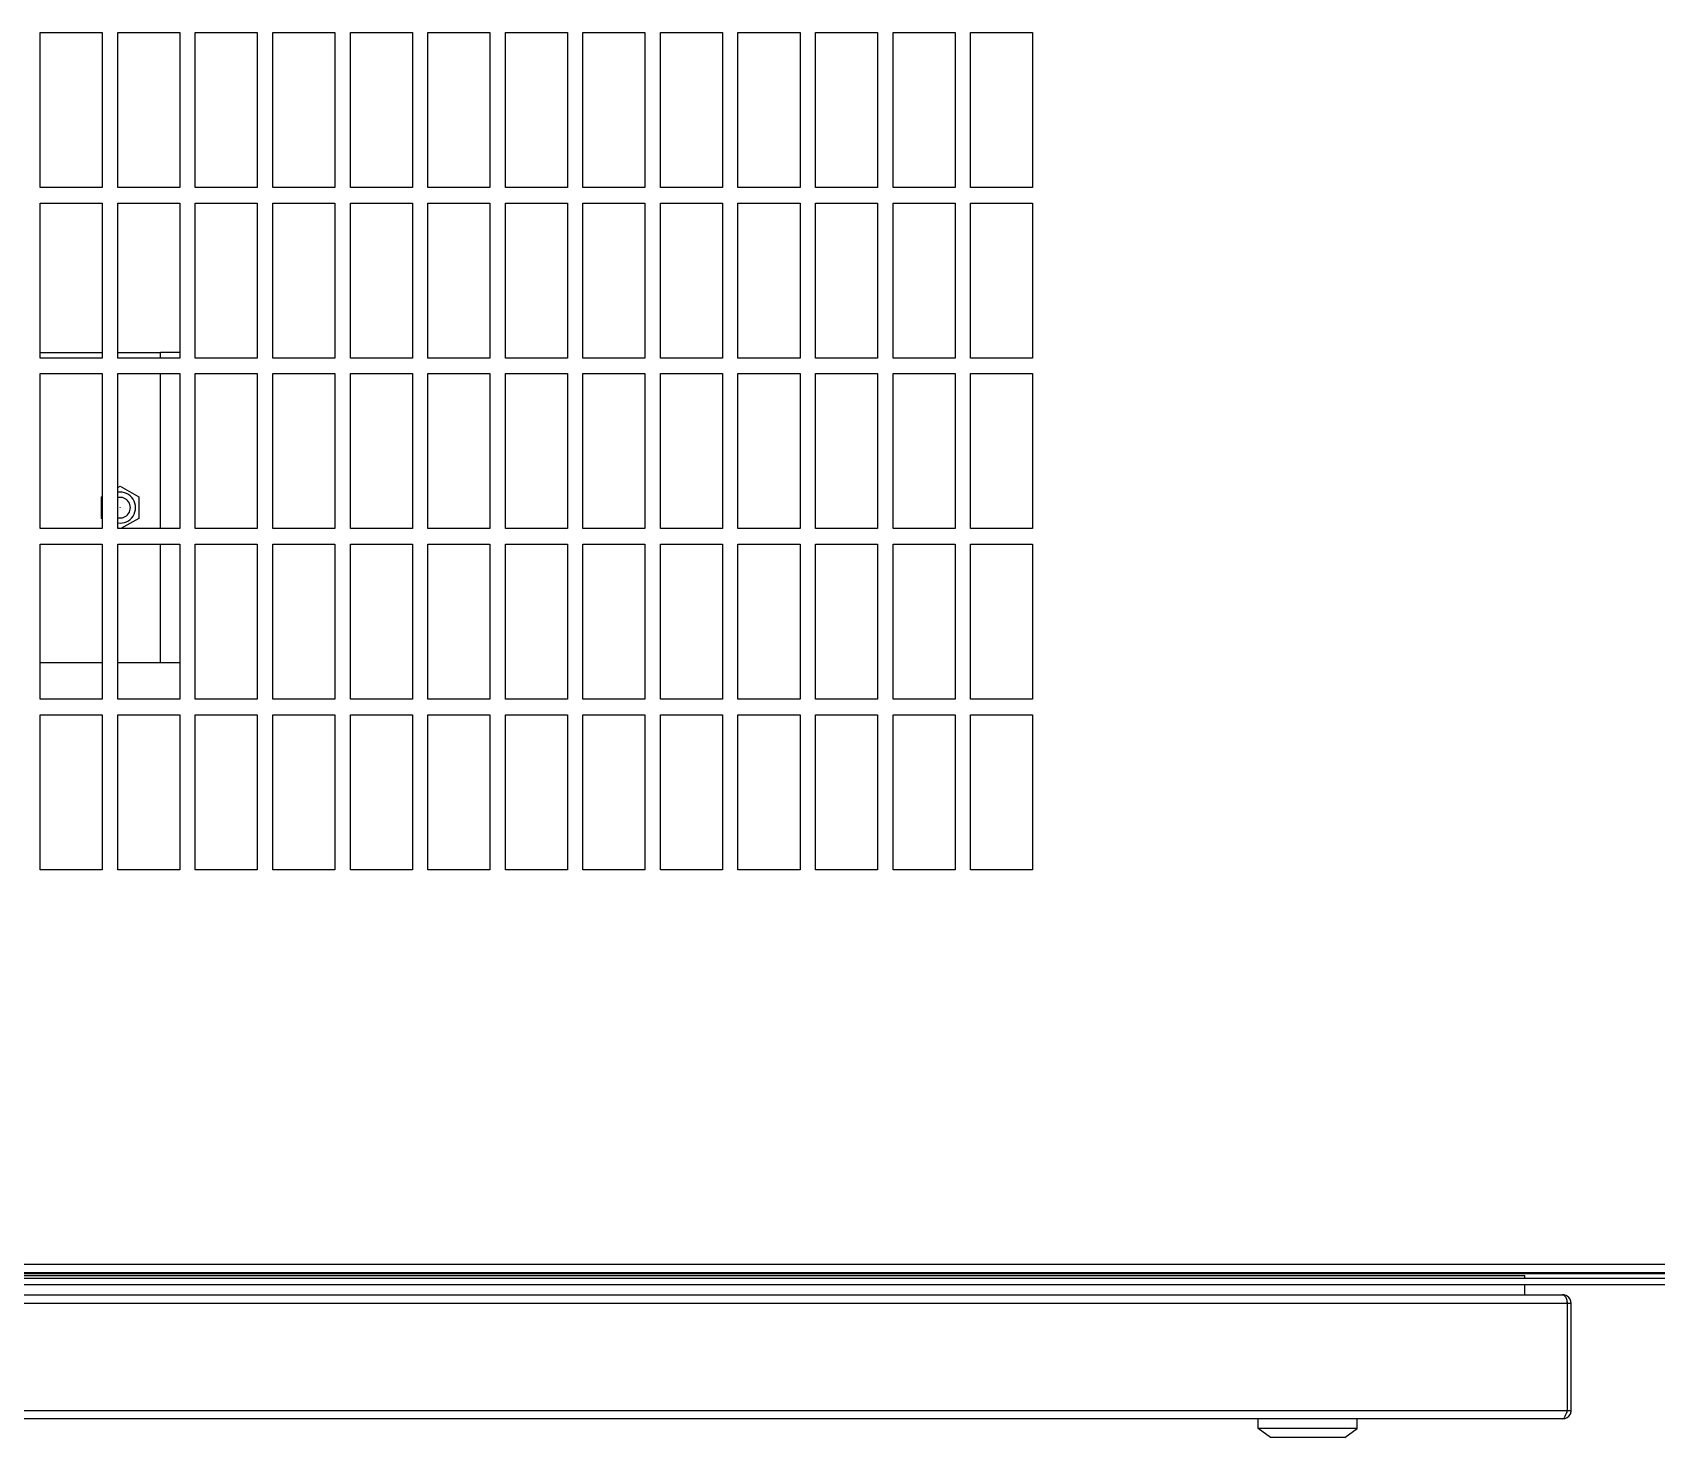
# Model space of a CAD drawing. Extents: x -76427 to 292734, y -42117 to 131250.
# Drawn here: x 12954 to 13477, y 1194 to 1647 of the extents above; entities that cross this region are included whole.
import ezdxf

# ---------------------------------------------------------------- set-up
doc = ezdxf.new("R2010")
doc.units = 0
doc.header["$LTSCALE"] = 10
doc.layers.add('XFM7Q10PV-200K$0$PV-EQ(200K)', color=22, linetype='Continuous')

# ---------------------------------------------------------------- blocks, each defined once
blk = doc.blocks.new('XFM7Q10PV-200K$0$PV-主機 - Mega-V57-CUB_L40')
for p, q in [((-922.02, 1399), (-922.02, -1369)), ((-925.52, 1395), (-925.52, -1365)), ((-923.52, 1395), (-923.52, -1365)), ((-968.9, -307.2), (-968.9, 672.3)), ((-966.15, 673.73), (-966.15, -308.63)), ((-931.65, -308.63), (-931.65, 673.73)), ((-928.9, 672.23), (-928.9, -307.13)), ((-922.65, 660.05), (-922.65, -294.95)), ((-921.79, -473.68), (-921.79, 593.68)), ((-919.04, 592.25), (-919.04, -472.25)), ((-791.79, 163.75), (-791.79, 183.75)), ((-791.79, 183.75), (-741.79, 183.75)), ((-741.79, 183.75), (-741.79, 163.75)), ((-736.79, 163.75), (-736.79, 183.75)), ((-736.79, 183.75), (-686.79, 183.75)), ((-725.02, 163.75), (-725.02, 183.75)), ((-686.79, 183.75), (-686.79, 163.75)), ((-681.79, 163.75), (-681.79, 183.75)), ((-681.79, 183.75), (-631.79, 183.75)), ((-631.79, 183.75), (-631.79, 163.75)), ((-626.79, 163.75), (-626.79, 183.75)), ((-626.79, 183.75), (-576.79, 183.75)), ((-625.02, 183.75), (-625.02, 163.75)), ((-576.79, 183.75), (-576.79, 163.75)), ((-571.79, 163.75), (-571.79, 183.75)), ((-571.79, 183.75), (-521.79, 183.75)), ((-521.79, 183.75), (-521.79, 163.75)), ((-741.79, 163.75), (-791.79, 163.75)), ((-686.79, 163.75), (-736.79, 163.75)), ((-631.79, 163.75), (-681.79, 163.75)), ((-678.63, 163.75), (-678.49, 164)), ((-678.49, 164), (-671.56, 164)), ((-671.56, 164), (-671.42, 163.75)), ((-576.79, 163.75), (-626.79, 163.75)), ((-521.79, 163.75), (-571.79, 163.75)), ((-791.79, 138.75), (-791.79, 158.75)), ((-791.79, 158.75), (-741.79, 158.75)), ((-741.79, 158.75), (-741.79, 138.75)), ((-736.79, 138.75), (-736.79, 158.75)), ((-736.79, 158.75), (-686.79, 158.75)), ((-725.02, 145), (-725.02, 158.75)), ((-686.79, 158.75), (-686.79, 138.75)), ((-681.79, 158.29), (-681.52, 158.75)), ((-681.79, 138.75), (-681.79, 158.75)), ((-681.79, 158.75), (-631.79, 158.75)), ((-678.49, 152), (-681.79, 157.71)), ((-668.1, 158), (-671.56, 152)), ((-668.53, 158.75), (-668.1, 158)), ((-631.79, 158.75), (-631.79, 138.75)), ((-626.79, 138.75), (-626.79, 158.75)), ((-626.79, 158.75), (-576.79, 158.75)), ((-625.02, 158.75), (-625.02, 145)), ((-576.79, 158.75), (-576.79, 138.75)), ((-571.79, 138.75), (-571.79, 158.75)), ((-571.79, 158.75), (-521.79, 158.75)), ((-521.79, 158.75), (-521.79, 138.75)), ((-671.56, 152), (-678.49, 152)), ((-725.02, 138.75), (-725.02, 145)), ((-725.02, 145), (-686.79, 145)), ((-681.79, 145), (-631.79, 145)), ((-626.79, 145), (-625.02, 145)), ((-625.02, 138.75), (-625.02, 145)), ((-741.79, 138.75), (-791.79, 138.75)), ((-686.79, 138.75), (-736.79, 138.75)), ((-631.79, 138.75), (-681.79, 138.75)), ((-576.79, 138.75), (-626.79, 138.75)), ((-521.79, 138.75), (-571.79, 138.75)), ((-791.79, 113.75), (-791.79, 133.75)), ((-791.79, 133.75), (-741.79, 133.75)), ((-741.79, 133.75), (-741.79, 113.75)), ((-736.79, 113.75), (-736.79, 133.75)), ((-736.79, 133.75), (-686.79, 133.75)), ((-686.79, 133.75), (-686.79, 113.75)), ((-681.79, 113.75), (-681.79, 133.75)), ((-681.79, 133.75), (-631.79, 133.75)), ((-631.79, 133.75), (-631.79, 113.75)), ((-626.79, 113.75), (-626.79, 133.75)), ((-626.79, 133.75), (-576.79, 133.75)), ((-576.79, 133.75), (-576.79, 113.75)), ((-571.79, 113.75), (-571.79, 133.75)), ((-571.79, 133.75), (-521.79, 133.75)), ((-521.79, 133.75), (-521.79, 113.75)), ((-741.79, 113.75), (-791.79, 113.75)), ((-686.79, 113.75), (-736.79, 113.75)), ((-631.79, 113.75), (-681.79, 113.75)), ((-576.79, 113.75), (-626.79, 113.75)), ((-521.79, 113.75), (-571.79, 113.75)), ((-791.79, 88.75), (-791.79, 108.75)), ((-791.79, 108.75), (-741.79, 108.75)), ((-741.79, 108.75), (-741.79, 88.75)), ((-736.79, 88.75), (-736.79, 108.75)), ((-736.79, 108.75), (-686.79, 108.75)), ((-686.79, 108.75), (-686.79, 88.75)), ((-681.79, 88.75), (-681.79, 108.75)), ((-681.79, 108.75), (-631.79, 108.75)), ((-631.79, 108.75), (-631.79, 88.75)), ((-626.79, 88.75), (-626.79, 108.75)), ((-626.79, 108.75), (-576.79, 108.75)), ((-576.79, 108.75), (-576.79, 88.75)), ((-571.79, 88.75), (-571.79, 108.75)), ((-571.79, 108.75), (-521.79, 108.75)), ((-521.79, 108.75), (-521.79, 88.75)), ((-741.79, 88.75), (-791.79, 88.75)), ((-686.79, 88.75), (-736.79, 88.75)), ((-631.79, 88.75), (-681.79, 88.75)), ((-576.79, 88.75), (-626.79, 88.75)), ((-521.79, 88.75), (-571.79, 88.75)), ((-791.79, 63.75), (-791.79, 83.75)), ((-791.79, 83.75), (-741.79, 83.75)), ((-741.79, 83.75), (-741.79, 63.75)), ((-736.79, 63.75), (-736.79, 83.75)), ((-736.79, 83.75), (-686.79, 83.75)), ((-686.79, 83.75), (-686.79, 63.75)), ((-681.79, 63.75), (-681.79, 83.75)), ((-681.79, 83.75), (-631.79, 83.75)), ((-631.79, 83.75), (-631.79, 63.75)), ((-626.79, 63.75), (-626.79, 83.75)), ((-626.79, 83.75), (-576.79, 83.75)), ((-576.79, 83.75), (-576.79, 63.75)), ((-571.79, 63.75), (-571.79, 83.75)), ((-571.79, 83.75), (-521.79, 83.75)), ((-521.79, 83.75), (-521.79, 63.75)), ((-741.79, 63.75), (-791.79, 63.75)), ((-686.79, 63.75), (-736.79, 63.75)), ((-631.79, 63.75), (-681.79, 63.75)), ((-576.79, 63.75), (-626.79, 63.75)), ((-521.79, 63.75), (-571.79, 63.75)), ((-791.79, 38.75), (-791.79, 58.75)), ((-791.79, 58.75), (-741.79, 58.75)), ((-741.79, 58.75), (-741.79, 38.75)), ((-736.79, 38.75), (-736.79, 58.75)), ((-736.79, 58.75), (-686.79, 58.75)), ((-686.79, 58.75), (-686.79, 38.75)), ((-681.79, 38.75), (-681.79, 58.75)), ((-681.79, 58.75), (-631.79, 58.75)), ((-631.79, 58.75), (-631.79, 38.75)), ((-626.79, 38.75), (-626.79, 58.75)), ((-626.79, 58.75), (-576.79, 58.75)), ((-576.79, 58.75), (-576.79, 38.75)), ((-571.79, 38.75), (-571.79, 58.75)), ((-571.79, 58.75), (-521.79, 58.75)), ((-521.79, 58.75), (-521.79, 38.75)), ((-741.79, 38.75), (-791.79, 38.75)), ((-686.79, 38.75), (-736.79, 38.75)), ((-631.79, 38.75), (-681.79, 38.75)), ((-576.79, 38.75), (-626.79, 38.75)), ((-521.79, 38.75), (-571.79, 38.75)), ((-791.79, 13.75), (-791.79, 33.75)), ((-791.79, 33.75), (-741.79, 33.75)), ((-741.79, 33.75), (-741.79, 13.75)), ((-736.79, 13.75), (-736.79, 33.75)), ((-736.79, 33.75), (-686.79, 33.75)), ((-686.79, 33.75), (-686.79, 13.75)), ((-681.79, 13.75), (-681.79, 33.75)), ((-681.79, 33.75), (-631.79, 33.75)), ((-631.79, 33.75), (-631.79, 13.75)), ((-626.79, 13.75), (-626.79, 33.75)), ((-626.79, 33.75), (-576.79, 33.75)), ((-576.79, 33.75), (-576.79, 13.75)), ((-571.79, 13.75), (-571.79, 33.75)), ((-571.79, 33.75), (-521.79, 33.75)), ((-521.79, 33.75), (-521.79, 13.75)), ((-741.79, 13.75), (-791.79, 13.75)), ((-686.79, 13.75), (-736.79, 13.75)), ((-631.79, 13.75), (-681.79, 13.75)), ((-576.79, 13.75), (-626.79, 13.75)), ((-521.79, 13.75), (-571.79, 13.75)), ((-791.79, -11.25), (-791.79, 8.75)), ((-791.79, 8.75), (-741.79, 8.75)), ((-741.79, 8.75), (-741.79, -11.25)), ((-736.79, -11.25), (-736.79, 8.75)), ((-736.79, 8.75), (-686.79, 8.75)), ((-686.79, 8.75), (-686.79, -11.25)), ((-681.79, -11.25), (-681.79, 8.75)), ((-681.79, 8.75), (-631.79, 8.75)), ((-631.79, 8.75), (-631.79, -11.25)), ((-626.79, -11.25), (-626.79, 8.75)), ((-626.79, 8.75), (-576.79, 8.75)), ((-576.79, 8.75), (-576.79, -11.25)), ((-571.79, -11.25), (-571.79, 8.75)), ((-571.79, 8.75), (-521.79, 8.75)), ((-521.79, 8.75), (-521.79, -11.25)), ((-741.79, -11.25), (-791.79, -11.25)), ((-686.79, -11.25), (-736.79, -11.25)), ((-631.79, -11.25), (-681.79, -11.25)), ((-576.79, -11.25), (-626.79, -11.25)), ((-521.79, -11.25), (-571.79, -11.25)), ((-791.79, -36.25), (-791.79, -16.25)), ((-791.79, -16.25), (-741.79, -16.25)), ((-741.79, -16.25), (-741.79, -36.25)), ((-736.79, -36.25), (-736.79, -16.25)), ((-736.79, -16.25), (-686.79, -16.25)), ((-686.79, -16.25), (-686.79, -36.25)), ((-681.79, -36.25), (-681.79, -16.25)), ((-681.79, -16.25), (-631.79, -16.25)), ((-631.79, -16.25), (-631.79, -36.25)), ((-626.79, -36.25), (-626.79, -16.25)), ((-626.79, -16.25), (-576.79, -16.25)), ((-576.79, -16.25), (-576.79, -36.25)), ((-571.79, -36.25), (-571.79, -16.25)), ((-571.79, -16.25), (-521.79, -16.25)), ((-521.79, -16.25), (-521.79, -36.25)), ((-741.79, -36.25), (-791.79, -36.25)), ((-686.79, -36.25), (-736.79, -36.25)), ((-631.79, -36.25), (-681.79, -36.25)), ((-576.79, -36.25), (-626.79, -36.25)), ((-521.79, -36.25), (-571.79, -36.25)), ((-791.79, -61.25), (-791.79, -41.25)), ((-791.79, -41.25), (-741.79, -41.25)), ((-741.79, -41.25), (-741.79, -61.25)), ((-736.79, -61.25), (-736.79, -41.25)), ((-736.79, -41.25), (-686.79, -41.25)), ((-686.79, -41.25), (-686.79, -61.25)), ((-681.79, -61.25), (-681.79, -41.25)), ((-681.79, -41.25), (-631.79, -41.25)), ((-631.79, -41.25), (-631.79, -61.25)), ((-626.79, -61.25), (-626.79, -41.25)), ((-626.79, -41.25), (-576.79, -41.25)), ((-576.79, -41.25), (-576.79, -61.25)), ((-571.79, -61.25), (-571.79, -41.25)), ((-571.79, -41.25), (-521.79, -41.25)), ((-521.79, -41.25), (-521.79, -61.25)), ((-741.79, -61.25), (-791.79, -61.25)), ((-686.79, -61.25), (-736.79, -61.25)), ((-631.79, -61.25), (-681.79, -61.25)), ((-576.79, -61.25), (-626.79, -61.25)), ((-521.79, -61.25), (-571.79, -61.25)), ((-791.79, -86.25), (-791.79, -66.25)), ((-791.79, -66.25), (-741.79, -66.25)), ((-741.79, -66.25), (-741.79, -86.25)), ((-736.79, -86.25), (-736.79, -66.25)), ((-736.79, -66.25), (-686.79, -66.25)), ((-686.79, -66.25), (-686.79, -86.25)), ((-681.79, -86.25), (-681.79, -66.25)), ((-681.79, -66.25), (-631.79, -66.25)), ((-631.79, -66.25), (-631.79, -86.25)), ((-626.79, -86.25), (-626.79, -66.25)), ((-626.79, -66.25), (-576.79, -66.25)), ((-576.79, -66.25), (-576.79, -86.25)), ((-571.79, -86.25), (-571.79, -66.25)), ((-571.79, -66.25), (-521.79, -66.25)), ((-521.79, -66.25), (-521.79, -86.25)), ((-741.79, -86.25), (-791.79, -86.25)), ((-686.79, -86.25), (-736.79, -86.25)), ((-631.79, -86.25), (-681.79, -86.25)), ((-576.79, -86.25), (-626.79, -86.25)), ((-521.79, -86.25), (-571.79, -86.25)), ((-791.79, -111.25), (-791.79, -91.25)), ((-791.79, -91.25), (-741.79, -91.25)), ((-741.79, -91.25), (-741.79, -111.25)), ((-736.79, -111.25), (-736.79, -91.25)), ((-736.79, -91.25), (-686.79, -91.25)), ((-686.79, -91.25), (-686.79, -111.25)), ((-681.79, -111.25), (-681.79, -91.25)), ((-681.79, -91.25), (-631.79, -91.25)), ((-631.79, -91.25), (-631.79, -111.25)), ((-626.79, -111.25), (-626.79, -91.25)), ((-626.79, -91.25), (-576.79, -91.25)), ((-576.79, -91.25), (-576.79, -111.25)), ((-571.79, -111.25), (-571.79, -91.25)), ((-571.79, -91.25), (-521.79, -91.25)), ((-521.79, -91.25), (-521.79, -111.25)), ((-741.79, -111.25), (-791.79, -111.25)), ((-686.79, -111.25), (-736.79, -111.25)), ((-631.79, -111.25), (-681.79, -111.25)), ((-576.79, -111.25), (-626.79, -111.25)), ((-521.79, -111.25), (-571.79, -111.25)), ((-791.79, -136.25), (-791.79, -116.25)), ((-791.79, -116.25), (-741.79, -116.25)), ((-741.79, -116.25), (-741.79, -136.25)), ((-736.79, -136.25), (-736.79, -116.25)), ((-736.79, -116.25), (-686.79, -116.25)), ((-686.79, -116.25), (-686.79, -136.25)), ((-681.79, -136.25), (-681.79, -116.25)), ((-681.79, -116.25), (-631.79, -116.25)), ((-631.79, -116.25), (-631.79, -136.25)), ((-626.79, -136.25), (-626.79, -116.25)), ((-626.79, -116.25), (-576.79, -116.25)), ((-576.79, -116.25), (-576.79, -136.25)), ((-571.79, -136.25), (-571.79, -116.25)), ((-571.79, -116.25), (-521.79, -116.25)), ((-521.79, -116.25), (-521.79, -136.25)), ((-741.79, -136.25), (-791.79, -136.25)), ((-686.79, -136.25), (-736.79, -136.25)), ((-631.79, -136.25), (-681.79, -136.25)), ((-576.79, -136.25), (-626.79, -136.25)), ((-521.79, -136.25), (-571.79, -136.25)), ((-974.9, -212.95), (-971.95, -208.95)), ((-971.95, -240.95), (-971.95, -208.95)), ((-971.95, -208.95), (-968.9, -208.95)), ((-974.9, -236.95), (-974.9, -212.95)), ((-974.9, -236.95), (-971.95, -240.95)), ((-971.95, -240.95), (-968.9, -240.95)), ((-928.9, -294.95), (-925.52, -294.95)), ((-923.52, -294.95), (-922.65, -294.95)), ((-931.65, -308.63), (-966.15, -308.63)), ((-966.15, -308.7), (-931.65, -308.7)), ((-966.15, -308.7), (-966.15, -309.95)), ((-931.65, -309.95), (-931.65, -308.7)), ((-928.91, -307.2), (-928.9, -307.2)), ((-928.9, -307.2), (-928.9, -307.13)), ((-966.15, -309.95), (-931.65, -309.95))]:
    blk.add_line(p, q)
blk.add_circle((-675.02, 158), 0.025)
for centre, radius, start, end in [((-675.02, 158), 5, 171.3731, 8.6269), ((-675.02, 158), 3.32, 166.958, 13.042), ((-931.65, -307.2), 1.5, 270, 291.0026)]:
    blk.add_arc(centre, radius, start, end)
for points, knots in [([(-968.9, -307.2), (-968.9, -308.2), (-968.31, -309.17), (-967.43, -309.63), (-967.04, -309.84), (-966.6, -309.95), (-966.15, -309.95)], [0, 0, 0, 0, 1.087346, 1.087346, 1.087346, 1.570796, 1.570796, 1.570796, 1.570796]), ([(-966.15, -308.63), (-967.15, -308.3), (-968.13, -307.97), (-968.59, -307.64), (-968.79, -307.49), (-968.9, -307.35), (-968.9, -307.2)], [0, 0, 0, 0, 1.087346, 1.087346, 1.087346, 1.570796, 1.570796, 1.570796, 1.570796]), ([(-967.19, -308.27), (-967.03, -308.43), (-966.83, -308.56), (-966.6, -308.63), (-966.46, -308.68), (-966.31, -308.7), (-966.15, -308.7)], [0.7978126, 0.7978126, 0.7978126, 0.7978126, 1.2652557, 1.2652557, 1.2652557, 1.5707963, 1.5707963, 1.5707963, 1.5707963]), ([(-928.9, -307.13), (-928.9, -307.64), (-929.43, -308.15), (-930.24, -308.42), (-930.66, -308.55), (-931.16, -308.63), (-931.65, -308.63)], [-1.570796, -1.570796, -1.570796, -1.570796, -0.539931, -0.539931, -0.539931, 0, 0, 0, 0]), ([(-931.65, -309.95), (-930.71, -309.95), (-929.78, -309.42), (-929.29, -308.61), (-929.04, -308.19), (-928.9, -307.69), (-928.9, -307.2)], [0, 0, 0, 0, 1.030866, 1.030866, 1.030866, 1.570796, 1.570796, 1.570796, 1.570796])]:
    blk.add_open_spline(points, degree=3, knots=knots)
blk = doc.blocks.new('XFM7Q10PV-200K')
at = {"layer": 'XFM7Q10PV-200K$0$PV-EQ(200K)', "rotation": 90}
blk.add_blockref('XFM7Q10PV-200K$0$PV-主機 - Mega-V57-CUB_L40', (13140, 2168.9), dxfattribs=at)

msp = doc.modelspace()

# ---------------------------------------------------------------- block references
msp.add_blockref('XFM7Q10PV-200K', (0, 0))

doc.saveas('drawing.dxf')
